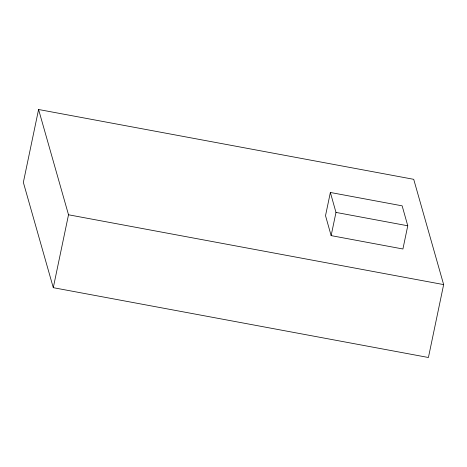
<?xml version="1.0" encoding="UTF-8"?>
<svg xmlns="http://www.w3.org/2000/svg" width="467" height="467" viewBox="0 0 467 467"><rect width="100%" height="100%" fill="white"/><g stroke="black" fill="none" stroke-linecap="round" stroke-linejoin="round"><path stroke-width="0.7" d="M38.58 109.5L23.35 182.399L53.285 287.678L428.42 357.5L443.65 284.601L413.715 179.322L38.58 109.5L68.515 214.779L53.285 287.678M330.367 192.474L325.522 215.678L331.138 235.619L402.916 248.993L407.767 225.783L402.151 205.842L330.367 192.474L335.983 212.415L331.138 235.619M335.983 212.415L407.767 225.783M68.515 214.779L443.65 284.601"/></g></svg>
